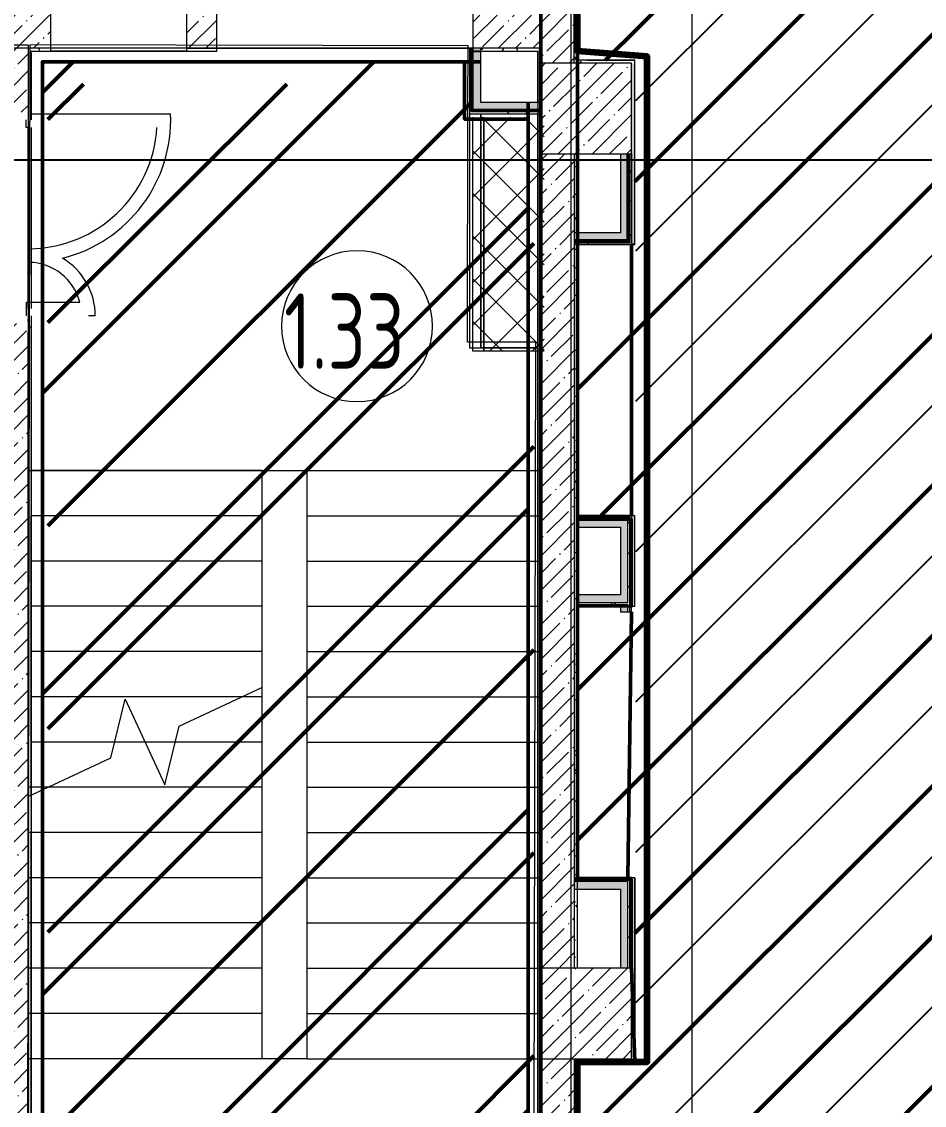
# Model space of a CAD drawing. Header units: millimetres. Extents: x -213547 to 415037, y -3642 to 106956.
# Drawn here: x 38782 to 44764, y 16255 to 23440 of the extents above; entities that cross this region are included whole.
import ezdxf

# ---------------------------------------------------------------- set-up
doc = ezdxf.new("R2010")
doc.units = ezdxf.units.MM
for name, color, linetype, lineweight in [('10)FK4', 3, 'Continuous', 50), ('1005 Краска CF15.1', 3, 'Continuous', 50), ('1014 Краска CF1.3', 64, 'Continuous', 158), ('2)CF1', 5, 'Continuous', 30), ('5.5) Перег WD5', 3, 'Continuous', 40), ('947 Штук ЛК CF15.1', 3, 'Continuous', 50), ('950 Штук CF1 CF13 CF1.3', 3, 'Continuous', 50), ('953 СКБ ЛК CF15.1', 3, 'Continuous', 50), ('A-AREA-BNDY', 7, 'Continuous', 5), ('A-AREA-IDEN', 7, 'Continuous', 9), ('A-FLOR', 7, 'Continuous', 9), ('A-WALL', 7, 'Continuous', 5), ('I-WALL', 7, 'Continuous', 5), ('S-COLS', 7, 'Continuous', 9), ('S-COLS-1', 7, 'Continuous', 5), ('S-STRS', 7, 'Continuous', 9), ('S-STRS-MBND', 7, 'Continuous', 9), ('Оси', 7, 'Continuous', 9)]:
    doc.layers.add(name, color=color, linetype=linetype, lineweight=lineweight)
doc.layers.add('3) CF3 монтаж', color=152, linetype='Continuous')
for name, color, linetype, lineweight, true_color in [('A-WALL-1', 9, 'Continuous', 5, 0x808080), ('A-WALL-4', 7, 'Continuous', 9, 0xff80c0), ('A-WALL-FNSH-1', 9, 'Continuous', 5, 0x808080)]:
    doc.layers.add(name, color=color, linetype=linetype, lineweight=lineweight, true_color=true_color)
doc.styles.add('ISOCPEUR_1', font='isocpeur.ttf', dxfattribs={"height": 350})
doc.styles.add('СПДС', font='ГОСТ тип А.ttf', dxfattribs={"width": 0.9})
doc.dimstyles.new('ISO-2_0_0_9К_Средний_округл2', dxfattribs={"dimscale": 304.8, "dimtxt": 199.196235, "dimasz": 0.492126, "dimexe": 0.393701, "dimexo": 0, "dimgap": 0, "dimtad": 1, "dimdec": 0, "dimrnd": 10, "dimzin": 0, "dimdsep": 46, "dimtxsty": 'ISOCPEUR_1', "dimblk1": 'OBLIQUE', "dimblk2": 'OBLIQUE', "dimsah": 1, "dimcen": 0.09, "dimdle": 0.393701, "dimazin": 0, "dimtfac": 1, "dimtdec": 4, "dimtix": 1, "dimtmove": 0, "dimatfit": 3, "dimfxl": 1, "dimtvp": 1, "dimtolj": 1, "dimtzin": 0, "dimarcsym": 2})
pattern_1 = [(45, (64.7, -136.06), (-114.04925, 114.04925), []), (45, (178.75, -136.06), (-114.04925, 114.04925), [201.612, -40.322, 6.706, -33.617])]
pattern_2 = [(0, (64.7, -136.06), (243.84, 60.96), [20.117, -162.763, 20.117, -162.763, -975.36]), (0, (64.7, -136.06), (243.84, 60.96), [-365.76, 20.117, -345.643, 20.117, -162.763, -426.72]), (0, (64.7, -136.06), (243.84, 60.96), [-914.4, 20.117, -101.803, 20.117, -284.683]), (120, (156.14, -105.58), (-174.71291, 180.691634), [20.117, -162.763, 20.117, -162.763, -975.36]), (120, (156.14, -105.58), (-174.71291, 180.691634), [-365.76, 20.117, -345.643, 20.117, -162.763, -426.72]), (120, (156.14, -105.58), (-174.71291, 180.691634), [-914.4, 20.117, -101.803, 20.117, -284.683]), (240, (186.62, 16.34), (-69.12709, -241.651634), [20.117, -162.763, 20.117, -162.763, -975.36]), (240, (186.62, 16.34), (-69.12709, -241.651634), [-365.76, 20.117, -345.643, 20.117, -162.763, -426.72]), (240, (186.62, 16.34), (-69.12709, -241.651634), [-914.4, 20.117, -101.803, 20.117, -284.683])]
pattern_3 = [(45, (64.7, -136.06), (-212.132, 212.132), []), (135, (64.7, -136.06), (-212.132, -212.132), [])]
pattern_4 = [(315, (52270, 42220), (141.42136, 141.42136), []), (45, (52270, 42220), (-141.42136, 141.42136), [])]
pattern_5 = [(45, (42224.7, 26743.94), (-498.404, 498.404), [])]

# ---------------------------------------------------------------- blocks, each defined once
blk = doc.blocks.new('BSC_Колонна _Прямоугольная - 600х600-V41-Объем проектирования 1 этажа')
at = {"layer": 'S-COLS-1'}
h = blk.add_hatch(dxfattribs=at)
h.set_pattern_fill('FP_67', color=256, style=0, pattern_type=2)
h.set_pattern_definition([(45, (-42460, -17000), (-114.04925, 114.04925), []), (45, (-42345.95, -17000), (-114.04925, 114.04925), [201.613, -40.323, 6.706, -33.617])])
h.paths.add_polyline_path([(300, -300), (300, 300), (-300, 300), (-300, -300), (-60, -300)])
for p, q in [((300, 300), (-300, 300)), ((-300, 300), (-300, -300)), ((300, -300), (300, 300)), ((-300, -300), (300, -300))]:
    blk.add_line(p, q, dxfattribs=at)
blk = doc.blocks.new('BSC_Колонна _Прямоугольная - 600х600-V42-Объем проектирования 1 этажа')
at = {"layer": 'S-COLS-1'}
h = blk.add_hatch(dxfattribs=at)
h.set_pattern_fill('FP_68', color=256, style=0, pattern_type=2)
h.set_pattern_definition([(45, (-42460, -23000), (-114.04925, 114.04925), []), (45, (-42345.95, -23000), (-114.04925, 114.04925), [201.613, -40.323, 6.706, -33.617])])
h.paths.add_polyline_path([(-300, -300), (300, -300), (300, 300), (-300, 300), (-300, -217.7)])
for p, q in [((300, 300), (-300, 300)), ((-300, 300), (-300, -300)), ((300, -300), (300, 300)), ((-300, -300), (300, -300))]:
    blk.add_line(p, q, dxfattribs=at)
blk = doc.blocks.new('Зашивка приборов отопления6 - Зашивка приборов отопления-33276534-Объем проектирования 1 этажа')
at = {"layer": 'A-WALL'}
for p, q in [((75235, 535), (73684.6, 535)), ((73684.6, 535), (73684.6, 460)), ((73684.6, 460), (73684.6, 80)), ((73684.6, 460), (75235, 460)), ((75235, 460), (73685, 460)), ((73685, 460), (73685, 80))]:
    blk.add_line(p, q, dxfattribs=at)
blk = doc.blocks.new('Марка_Помещения - Номер-25198446-Объем проектирования 1 этажа')
at = {"layer": 'A-AREA-IDEN'}
for start, end in [(360, 180), (180, 360)]:
    blk.add_arc((0, 0), 2.5, start, end, dxfattribs=at)
blk = doc.blocks.new('_Oblique')
at = {"color": 0, "linetype": 'ByBlock', "lineweight": -2}
blk.add_line((-0.5, -0.5), (0.5, 0.5), dxfattribs=at)
blk = doc.blocks.new('*D2021')
at = {"layer": '5.5) Перег WD5', "color": 0, "lineweight": -2, "transparency": 16777216}
for p, q in [((34274.7, 22501.5), (34274.7, 22643.4)), ((34604.7, 22501.5), (34604.7, 22643.4)), ((34154.7, 22523.4), (34604.7, 22523.4)), ((34604.7, 22523.4), (87153.3, 22523.4))]:
    blk.add_line(p, q, dxfattribs=at)
at = {"layer": 'Defpoints', "color": 0, "transparency": 16777216}
for p in [(34274.7, 22501.5), (34604.7, 22523.4), (34604.7, 22501.5)]:
    blk.add_point(p, dxfattribs=at)
at = {"layer": '5.5) Перег WD5', "color": 0, "lineweight": -2, "transparency": 16777216, "xscale": 304.8, "yscale": 304.8, "zscale": 304.8, "rotation": 180}
blk.add_blockref('_Oblique', (34274.7, 22523.4), dxfattribs=at)
at = {"layer": '5.5) Перег WD5', "color": 0, "lineweight": -2, "transparency": 16777216, "xscale": 304.8, "yscale": 304.8, "zscale": 304.8}
blk.add_blockref('_Oblique', (34604.7, 22523.4), dxfattribs=at)
at = {"layer": '5.5) Перег WD5', "color": 0, "lineweight": 25, "transparency": 16777216, "insert": (86593.3, 22990.1), "char_height": 350, "width": 455.087, "attachment_point": 1, "line_spacing_factor": 1.149209, "style": 'ISOCPEUR_1'}
blk.add_mtext('\\A1;330', dxfattribs=at)
blk = doc.blocks.new('Зашивка приборов отопления6 - Зашивка приборов отопления-33276534-План монтажа стен и перегородок 1 этажа  в осях 12-23')
at = {"layer": 'A-WALL-4'}
h = blk.add_hatch(dxfattribs=at)
h.set_pattern_fill('FP_84', color=256, style=0, pattern_type=2)
h.set_pattern_definition(pattern_4)
h.paths.add_polyline_path([(73684.6, 535), (73684.6, 460), (75235, 460), (75235, 535), (73926.5, 535)])
h = blk.add_hatch(dxfattribs=at)
h.set_pattern_fill('FP_84', color=256, style=0, pattern_type=2)
h.set_pattern_definition(pattern_4)
h.paths.add_polyline_path([(73685, 460), (73685, 60), (75235, 60), (75235, 460), (73926.5, 460)])
for p, q in [((75235, 535), (73684.6, 535)), ((73684.6, 535), (73684.6, 460)), ((73684.6, 460), (73684.6, 60)), ((73684.6, 460), (75235, 460)), ((75235, 460), (73685, 460)), ((73685, 460), (73685, 60))]:
    blk.add_line(p, q, dxfattribs=at)

msp = doc.modelspace()

# ---------------------------------------------------------------- hatches: boundary and pattern name
at = {"layer": '10)FK4'}
h = msp.add_hatch(dxfattribs=at)
h.set_pattern_fill('ANSI31', color=1, scale=444)
h.paths.add_polyline_path([(42139.4, 22794.4), (41717.8, 22794.4), (41717.8, 23173.9), (38919.6, 23173.9), (38919.6, 15131.6), (42139.4, 15131.6)])
at = {"layer": '1005 Краска CF15.1'}
h = msp.add_hatch(dxfattribs=at)
h.set_pattern_fill('ANSI31', color=256, scale=300)
h.paths.add_polyline_path([(42175.7, 22647.3), (41754.2, 22647.3), (41754.2, 23026.8), (38955.9, 23026.8), (38955.9, 14984.5), (42175.7, 14984.5)])
at = {"layer": '2)CF1'}
h = msp.add_hatch(dxfattribs=at)
h.set_pattern_fill('ANSI31', color=256, scale=222)
h.set_pattern_definition(pattern_5)
h.paths.add_polyline_path([(54824.7, 12184.4), (54834.7, 11783.9), (56620, 11784.9), (56620, 15695.7), (57414.7, 15695.7), (57386.7, 18691.9), (57966.7, 18821.5), (57966.7, 20355.9), (51436.7, 20355.9), (51436.7, 26313.9), (50903.7, 26313.9), (50903.7, 26722.9), (48844.7, 26743.9), (48845.7, 26343.4), (47749.7, 26343.4), (47724.7, 26363.9), (47703.7, 26742.9), (42845.7, 26742.9), (42845.7, 26363.9), (42465.7, 26343.9), (42465.7, 26063.9), (42224.7, 26038.9), (42224.7, 24363.9), (42444.7, 24363.9), (42527.9, 23183.9), (42845.7, 23184.9), (42845.7, 21962.9), (42465.7, 21962.9), (42465.7, 20164.9), (42824.7, 20164.9), (42845.7, 19563.9), (42465.7, 19562.9), (42465.7, 17764.9), (42845.7, 17764.9), (42845.7, 16542.9), (42465.7, 16542.9), (42465.7, 14971.9), (45995.7, 14966.4), (46024.7, 11803.9), (48203.7, 11773.9), (48203.7, 11784.9), (48845.7, 11784.9), (48895.7, 11803.9), (51723.7, 11803.9), (51723.7, 11774.4), (52422.4, 11795.4), (52378.6, 11763.9), (54214.7, 11783.9), (54214.7, 12225.4), (54832.7, 12225.4)])
edge = h.paths.add_edge_path(flags=16)
edge.add_arc((48509.6, 16886.5), 491.7, 0, 360)
edge = h.paths.add_edge_path(flags=16)
edge.add_arc((54504.8, 16876.5), 491.7, 0, 360)
edge = h.paths.add_edge_path(flags=16)
edge.add_arc((48534.1, 22870.2), 491.7, 0, 360)
h.paths.add_polyline_path([(45995.7, 13523.9), (56612, 13523.9), (56612, 11784.9), (45995.7, 11784.9)], flags=17)
at = {"layer": '3) CF3 монтаж'}
h = msp.add_hatch(dxfattribs=at)
h.set_pattern_fill('ANSI31', color=256, scale=222)
h.paths.add_polyline_path([(45500.9, 10997.9), (45500.9, 13517.9), (46002.9, 13517.9), (46002.9, 11796.9), (48210.9, 11796.9), (48210.9, 12177.9), (48852.9, 12177.9), (48852.9, 11796.9), (51780.9, 11796.9), (51780.9, 12177.9), (56619.1, 12177.9), (56619.1, 15688.7), (57393.9, 15688.7), (57393.9, 18684.9), (57980.9, 18684.9), (57980.9, 20355.9), (51850.9, 20355.2), (51715.7, 20318.8), (51715.6, 20355.9), (51450.9, 20355.9), (51450.9, 20619.7), (51414.5, 20619.7), (51450.9, 20754.9), (51450.9, 26334.9), (50910.9, 26334.9), (50910.9, 26715.9), (48852.9, 26715.9), (48852.9, 26335.9), (47710.9, 26335.9), (47710.9, 26735.9), (42852.9, 26735.9), (42852.9, 26335.9), (42472.9, 26335.9), (42472.9, 23177.9), (42852.9, 23177.9), (42852.9, 16535.9), (42472.9, 16535.9), (42472.9, 14960.4), (46002.9, 14960.4), (46002.9, 14579.5), (45500.9, 14579.5), (45500.9, 14838.4), (42852.9, 14838.4), (42852.9, 10997.9), (44140.1, 10997.9)])
h.paths.add_polyline_path([(48496.8, 16423.3), (48416.5, 16437.3), (48351.5, 16459.2), (48279.8, 16498.7), (48223.3, 16543), (48173.6, 16596.8), (48132.8, 16658.6), (48101.9, 16728.8), (48083.6, 16798.9), (48076.9, 16873.7), (48151.9, 16874.2), (48159.9, 16801.3), (48177, 16741), (48206.9, 16679.9), (48249.8, 16622.8), (48296.8, 16578.4), (48353.8, 16541.2), (48416.5, 16514.9), (48482.9, 16500.1), (48550.9, 16497.4), (48618.3, 16506.9), (48682.9, 16528.2), (48742.7, 16560.8), (48795.7, 16603.4), (48840.3, 16654.9), (48874.9, 16713.4), (48898.6, 16777.2), (48910.5, 16844.2), (48909.8, 16914.9), (48897.9, 16979.2), (48873.7, 17042.8), (48838.7, 17101.1), (48793.8, 17152.3), (48740.4, 17194.6), (48680.5, 17226.7), (48615.7, 17247.6), (48548.2, 17256.6), (48480.3, 17253.4), (48413.9, 17238.2), (48347.6, 17208.8), (48294.7, 17173.8), (48245.5, 17126.7), (48205.6, 17071.6), (48176.1, 17010.3), (48158, 16944.7), (48151.6, 16876.9), (48076.9, 16877.1), (48083.1, 16951.7), (48101.9, 17025.4), (48131.6, 17093.3), (48172.6, 17156.1), (48223.4, 17211.4), (48282.6, 17257.6), (48351.4, 17294.3), (48426.4, 17319), (48496, 17330.3), (48568.6, 17330.4), (48649.4, 17315.9), (48713.7, 17294), (48783.5, 17255.6), (48842.8, 17208.6), (48890.2, 17157.4), (48931.4, 17094.7), (48961.8, 17026), (48980.4, 16953.3), (48986.9, 16878.5), (48981, 16803.7), (48960.5, 16725.5), (48932.9, 16662), (48889.2, 16595.7), (48840.3, 16542.5), (48776.5, 16493.9), (48716.7, 16461.1), (48645.8, 16436.4), (48571.8, 16423.7), (48499.3, 16423.3)], flags=16)
h.paths.add_polyline_path([(54809.9, 16598.9), (54253.9, 16598.9), (54253.9, 17154.9), (54809.9, 17154.9)], flags=16)
h.paths.add_polyline_path([(48727.3, 16626.9), (48281.9, 16626.9), (48281.9, 17126.9), (48781.9, 17126.9), (48781.9, 16626.9), (48742.7, 16626.9)], flags=16)
h.paths.add_polyline_path([(51451.1, 19954.9), (51414.8, 20090.1), (51487.3, 20090.2)], flags=16)
h.paths.add_polyline_path([(51186.1, 20318.5), (51050.9, 20354.7), (51186.1, 20391)], flags=16)
h.paths.add_polyline_path([(48500.9, 22403), (48426.8, 22414.2), (48355.6, 22437.4), (48289.2, 22472.1), (48226.6, 22520), (48176.5, 22573.1), (48135.1, 22634.4), (48104.1, 22702), (48084.5, 22774.1), (48077, 22848.2), (48118, 22849.7), (48117.3, 22856.9), (48076.9, 22856.9), (48083, 22931.6), (48101.4, 23004.2), (48131.4, 23072.9), (48176, 23139.7), (48222.9, 23190.9), (48281.9, 23237.1), (48350.7, 23274), (48420.5, 23297.9), (48492.3, 23310.2), (48567.2, 23310.5), (48641.1, 23298.6), (48712.1, 23274.7), (48781.9, 23236.6), (48841.3, 23189.9), (48888.8, 23139.1), (48930.3, 23076.7), (48961, 23008.3), (48980, 22935.9), (48986.9, 22861.3), (48981.4, 22786.5), (48961.2, 22707.8), (48934.4, 22644.8), (48890.8, 22577.9), (48841.8, 22524.1), (48781.9, 22477.1), (48720.1, 22442.7), (48647, 22416.9), (48575.8, 22404), (48503.4, 22403)], flags=16)
h.paths.add_polyline_path([(42852.7, 14838.4), (45486.7, 14838.4), (45486.7, 11011.9), (42852.7, 11011.9)], flags=17)
h.paths.add_polyline_path([(45995.7, 13523.9), (56612, 13523.9), (56612, 12163.9), (51774.7, 12163.9), (51773.7, 11784.9), (45994.7, 11784.9)], flags=16)
at = {"layer": '947 Штук ЛК CF15.1'}
h = msp.add_hatch(dxfattribs=at)
h.set_pattern_fill('ANSI31', color=256, scale=300)
h.paths.add_polyline_path([(42175.7, 22647.3), (41754.2, 22647.3), (41754.2, 23026.8), (38955.9, 23026.8), (38955.9, 14984.5), (42175.7, 14984.5)])
at = {"layer": '950 Штук CF1 CF13 CF1.3'}
h = msp.add_hatch(dxfattribs=at)
h.set_pattern_fill('ANSI31', color=256, scale=222)
h.set_pattern_definition(pattern_5)
h.paths.add_polyline_path([(54824.7, 12184.4), (54834.7, 11783.9), (56620, 11784.9), (56620, 15695.7), (57414.7, 15695.7), (57386.7, 18691.9), (57966.7, 18821.5), (57966.7, 20355.9), (51436.7, 20355.9), (51436.7, 26313.9), (50903.7, 26313.9), (50903.7, 26722.9), (48844.7, 26743.9), (48845.7, 26343.4), (47749.7, 26343.4), (47724.7, 26363.9), (47703.7, 26742.9), (42845.7, 26742.9), (42845.7, 26363.9), (42465.7, 26343.9), (42465.7, 26063.9), (42224.7, 26038.9), (42224.7, 24363.9), (42444.7, 24363.9), (42527.9, 23183.9), (42845.7, 23184.9), (42845.7, 21962.9), (42465.7, 21962.9), (42465.7, 20164.9), (42824.7, 20164.9), (42845.7, 19563.9), (42465.7, 19562.9), (42465.7, 17764.9), (42845.7, 17764.9), (42845.7, 16542.9), (42465.7, 16542.9), (42465.7, 14971.9), (45995.7, 14966.4), (46024.7, 11803.9), (48203.7, 11773.9), (48203.7, 11784.9), (48845.7, 11784.9), (48895.7, 11803.9), (51723.7, 11803.9), (51723.7, 11774.4), (52422.4, 11795.4), (52378.6, 11763.9), (54214.7, 11783.9), (54214.7, 12225.4), (54832.7, 12225.4)])
edge = h.paths.add_edge_path(flags=16)
edge.add_arc((48509.6, 16886.5), 491.7, 0, 360)
edge = h.paths.add_edge_path(flags=16)
edge.add_arc((54504.8, 16876.5), 491.7, 0, 360)
edge = h.paths.add_edge_path(flags=16)
edge.add_arc((48534.1, 22870.2), 491.7, 0, 360)
h.paths.add_polyline_path([(45995.7, 13523.9), (56612, 13523.9), (56612, 11784.9), (45995.7, 11784.9)], flags=17)
at = {"layer": '953 СКБ ЛК CF15.1'}
h = msp.add_hatch(dxfattribs=at)
h.set_pattern_fill('ANSI31', color=256, scale=300)
h.paths.add_polyline_path([(42175.7, 22647.3), (41754.2, 22647.3), (41754.2, 23026.8), (38955.9, 23026.8), (38955.9, 14984.5), (42175.7, 14984.5)])
at = {"layer": 'I-WALL'}
h = msp.add_hatch(dxfattribs=at)
h.set_pattern_fill('FP_1', color=256, style=0, pattern_type=2)
h.set_pattern_definition(pattern_1)
h.paths.add_polyline_path([(42354.1, 23163.9), (42444.7, 23163.9), (42444.7, 24363.9), (42224.7, 24363.9), (42224.7, 23163.9)])
h.paths.add_polyline_path([(42224.7, 26063.9), (42444.7, 26063.9), (42444.7, 26363.9), (42224.7, 26363.9), (42224.7, 26356.2)])
h = msp.add_hatch(dxfattribs=at)
h.set_pattern_fill('FP_191', color=256, style=0, pattern_type=2)
h.set_pattern_definition(pattern_2)
h.paths.add_polyline_path([(42444.7, 23163.9), (42464.7, 23163.9), (42464.7, 23183.9), (42457, 23176.3)])
h.paths.add_polyline_path([(42444.7, 23163.9), (42464.7, 23184.9), (42464.7, 24363.9), (42444.7, 24363.9), (42444.7, 23176.3)])
h.paths.add_polyline_path([(42444.7, 26063.9), (42464.7, 26063.9), (42464.7, 26343.9), (42444.7, 26342.8)])
h = msp.add_hatch(dxfattribs=at)
h.set_pattern_fill('FP_1', color=256, style=0, pattern_type=2)
h.set_pattern_definition(pattern_1)
h.paths.add_polyline_path([(42204.7, 23263.9), (42224.7, 23263.9), (42224.5, 23483.9), (41774.7, 23483.9), (41774.7, 23263.9), (42163.4, 23263.9)])
h.paths.add_polyline_path([(40074.7, 23263.9), (40074.7, 23483.9), (39874.7, 23483.7), (39874.7, 23263.9)])
h.paths.add_polyline_path([(38824.7, 23263.9), (38974.7, 23263.9), (38974.7, 23483.9), (38604.7, 23483.7), (38604.7, 23284.2), (38824.7, 23284.2)])
h = msp.add_hatch(dxfattribs=at)
h.set_pattern_fill('FP_1', color=256, style=0, pattern_type=2)
h.set_pattern_definition(pattern_1)
h.paths.add_polyline_path([(38824.7, 10313.9), (38822.6, 11988.9), (38604.7, 11988.9), (38604.7, 10313.9)])
h.paths.add_polyline_path([(38604.7, 13388.9), (38824.7, 13388.9), (38824.7, 21439.2), (38604.7, 21439.2), (38604.7, 14696.4)])
h.paths.add_polyline_path([(38744.7, 22839.2), (38824.7, 22839.2), (38824.7, 23284.2), (38604.7, 23284.2), (38604.7, 22839.2)])
h = msp.add_hatch(dxfattribs=at)
h.set_pattern_fill('FP_191', color=256, style=0, pattern_type=2)
h.set_pattern_definition(pattern_2)
h.paths.add_polyline_path([(41824.7, 23243.9), (42204.7, 23243.9), (42204.7, 23263.9), (41824.7, 23263.9)])
h.paths.add_polyline_path([(38824.7, 23243.9), (38974.7, 23243.9), (38974.7, 23263.9), (38824.7, 23263.9)])
h.paths.add_polyline_path([(39874.7, 23243.9), (40074.7, 23243.9), (40074.7, 23263.9), (39874.7, 23263.9)])
h = msp.add_hatch(dxfattribs=at)
h.set_pattern_fill('FP_191', color=256, style=0, pattern_type=2)
h.set_pattern_definition(pattern_2)
h.paths.add_polyline_path([(38844.7, 15063.9), (38844.7, 21414.2), (38832.7, 21414.2), (38832.7, 21384.2), (38824.7, 21384.2), (38824.7, 15063.9)])
h.paths.add_polyline_path([(38844.7, 22864.2), (38844.7, 23242.9), (38824.7, 23243.9), (38826.3, 22894.2), (38832.7, 22894.2), (38832.7, 22864.2)])
h = msp.add_hatch(dxfattribs=at)
h.set_pattern_fill('FP_192', color=256, style=0, pattern_type=2)
h.set_pattern_definition(pattern_3)
h.paths.add_polyline_path([(41762.2, 22828.9), (41762.2, 23263.9), (41749.7, 23263.9), (41749.7, 22828.9)])
h = msp.add_hatch(dxfattribs=at)
h.set_pattern_fill('FP_192', color=256, style=0, pattern_type=2)
h.set_pattern_definition(pattern_3)
h.paths.add_polyline_path([(41762.2, 22841.4), (41774.7, 22841.4), (41774.7, 23263.9), (41762.2, 23263.9), (41762.2, 22903.9)])
for points in [[(41774.7, 22853.9), (41824.7, 22853.9), (41824.7, 23263.9), (41774.7, 23263.9), (41774.7, 23084.2)], [(41824.7, 22853.9), (42204.7, 22853.9), (42204.7, 22903.9), (41824.7, 22903.9)], [(42799.7, 21988.9), (42799.7, 22563.9), (42749.7, 22563.9), (42749.7, 21988.9)], [(42678.5, 20088.9), (42749.7, 20090.7), (42749.7, 20138.9), (42465.7, 20138.9), (42465.7, 20088.9)], [(42471.1, 19588.9), (42749.7, 19588.9), (42749.7, 19638.9), (42465.7, 19638.9), (42465.7, 19588.9)], [(42464.7, 17688.9), (42749.7, 17688.9), (42749.7, 17738.9), (42444.7, 17738.9), (42444.7, 17688.9)], [(42799.7, 17163.9), (42799.7, 17738.9), (42749.7, 17738.9), (42749.7, 17163.9)]]:
    msp.add_hatch(color=256, dxfattribs=at).paths.add_polyline_path(points)
h = msp.add_hatch(dxfattribs=at)
h.set_pattern_fill('FP_191', color=256, style=0, pattern_type=2)
h.set_pattern_definition(pattern_2)
h.paths.add_polyline_path([(42224.7, 15083.9), (42224.7, 23263.9), (42204.7, 23242.9), (42204.7, 15083.9)])
h.paths.add_polyline_path([(42204.7, 23243.9), (42224.7, 23263.9), (42204.7, 23263.9)])
h = msp.add_hatch(dxfattribs=at)
h.set_pattern_fill('FP_191', color=256, style=0, pattern_type=2)
h.set_pattern_definition(pattern_2)
h.paths.add_polyline_path([(42550.4, 23163.9), (42844.7, 23163.9), (42844.7, 23183.9), (42464.7, 23183.9), (42464.7, 23163.9), (42548.7, 23163.9)])
h = msp.add_hatch(dxfattribs=at)
h.set_pattern_fill('FP_191', color=256, style=0, pattern_type=2)
h.set_pattern_definition(pattern_2)
h.paths.add_polyline_path([(42844.7, 16543.9), (42844.7, 17763.9), (42824.7, 17763.9), (42824.7, 16543.9)])
h.paths.add_polyline_path([(42824.7, 19563.9), (42844.7, 19564.4), (42843.6, 20163.9), (42824.7, 20163.9), (42824.7, 19564.4)])
h.paths.add_polyline_path([(42844.7, 21963.9), (42844.7, 23163.9), (42824.7, 23163.9), (42824.7, 21963.9)])
h = msp.add_hatch(dxfattribs=at)
h.set_pattern_fill('FP_192', color=256, style=0, pattern_type=2)
h.set_pattern_definition(pattern_3)
h.paths.add_polyline_path([(42034.7, 22841.4), (42204.7, 22841.4), (42204.7, 22853.9), (41774.7, 22853.9), (41774.7, 22841.4), (41824.7, 22841.4)])
h = msp.add_hatch(dxfattribs=at)
h.set_pattern_fill('FP_192', color=256, style=0, pattern_type=2)
h.set_pattern_definition(pattern_3)
h.paths.add_polyline_path([(42050.7, 22828.9), (42204.7, 22828.9), (42204.7, 22841.4), (41762.2, 22841.4), (41762.2, 22828.9), (42034.7, 22828.9)])
h = msp.add_hatch(dxfattribs=at)
h.set_pattern_fill('FP_1', color=256, style=0, pattern_type=2)
h.set_pattern_definition(pattern_1)
h.paths.add_polyline_path([(42224.7, 17163.9), (42444.7, 17163.9), (42444.7, 22563.9), (42224.7, 22563.9), (42224.7, 17346.4)])
h = msp.add_hatch(dxfattribs=at)
h.set_pattern_fill('FP_191', color=256, style=0, pattern_type=2)
h.set_pattern_definition(pattern_2)
h.paths.add_polyline_path([(42464.7, 17163.9), (42464.7, 17688.9), (42444.7, 17688.9), (42444.7, 17163.9)])
h.paths.add_polyline_path([(42458, 17738.9), (42464.7, 17738.9), (42464.7, 17763.9)])
h.paths.add_polyline_path([(42444.7, 17763.9), (42464.7, 17764.9), (42463.3, 20294.3), (42464.7, 20293.3), (42464.7, 22563.9), (42444.7, 22563.9), (42446.8, 22038.9), (42447.2, 22038.9), (42444.7, 21963.9), (42444.7, 17876.3)])
h = msp.add_hatch(dxfattribs=at)
h.set_pattern_fill('FP_192', color=256, style=0, pattern_type=2)
h.set_pattern_definition(pattern_3)
h.paths.add_polyline_path([(42812.2, 21976.4), (42812.2, 22563.9), (42799.7, 22563.9), (42799.7, 21976.4)])
h = msp.add_hatch(dxfattribs=at)
h.set_pattern_fill('FP_192', color=256, style=0, pattern_type=2)
h.set_pattern_definition(pattern_3)
h.paths.add_polyline_path([(42824.7, 21963.9), (42824.7, 22563.9), (42812.2, 22563.9), (42812.2, 21963.9)])
h = msp.add_hatch(color=256, dxfattribs=at)
h.paths.add_polyline_path([(42550.5, 21988.9), (42749.7, 21988.9), (42749.7, 22038.9), (42464.7, 22038.9), (42464.7, 21988.9)])
h.paths.add_polyline_path([(42445.5, 21988.9), (42447.2, 22038.9), (42444.7, 22038.9), (42444.7, 21988.9)])
h = msp.add_hatch(dxfattribs=at)
h.set_pattern_fill('FP_192', color=256, style=0, pattern_type=2)
h.set_pattern_definition(pattern_3)
h.paths.add_polyline_path([(42749.7, 21976.4), (42799.7, 21976.4), (42799.7, 21988.9), (42464.7, 21988.1), (42464.7, 21976.4), (42550.5, 21976.4)])
h = msp.add_hatch(dxfattribs=at)
h.set_pattern_fill('FP_192', color=256, style=0, pattern_type=2)
h.set_pattern_definition(pattern_3)
h.paths.add_polyline_path([(42812.2, 21963.9), (42812.2, 21976.4), (42464.7, 21975.6), (42464.7, 21963.9), (42799.7, 21963.9)])
h = msp.add_hatch(dxfattribs=at)
h.set_pattern_fill('FP_192', color=256, style=0, pattern_type=2)
h.set_pattern_definition(pattern_3)
h.paths.add_polyline_path([(42465.7, 20151.4), (42812.2, 20151.4), (42812.2, 20163.9), (42465.7, 20163.9)])
h = msp.add_hatch(dxfattribs=at)
h.set_pattern_fill('FP_192', color=256, style=0, pattern_type=2)
h.set_pattern_definition(pattern_3)
h.paths.add_polyline_path([(42788.6, 20138.9), (42799.7, 20138.9), (42799.7, 20151.4), (42465.7, 20151.4), (42465.7, 20138.9), (42749.7, 20138.9)])
h = msp.add_hatch(color=256, dxfattribs=at)
h.paths.add_polyline_path([(42749.7, 19526.4), (42799.7, 19526.4), (42799.7, 19563.9), (42749.7, 19562.9)])
h.paths.add_polyline_path([(42799.7, 19588.9), (42799.7, 20138.9), (42749.7, 20138.9), (42749.7, 19588.9), (42790.4, 19588.9)])
h = msp.add_hatch(dxfattribs=at)
h.set_pattern_fill('FP_192', color=256, style=0, pattern_type=2)
h.set_pattern_definition(pattern_3)
h.paths.add_polyline_path([(42812.2, 19526.4), (42812.2, 20151.4), (42799.7, 20151.4), (42799.7, 19526.4)])
h = msp.add_hatch(dxfattribs=at)
h.set_pattern_fill('FP_192', color=256, style=0, pattern_type=2)
h.set_pattern_definition(pattern_3)
h.paths.add_polyline_path([(42824.7, 19526.4), (42824.7, 20163.9), (42812.2, 20163.9), (42812.2, 19526.4)])
h = msp.add_hatch(dxfattribs=at)
h.set_pattern_fill('FP_192', color=256, style=0, pattern_type=2)
h.set_pattern_definition(pattern_3)
h.paths.add_polyline_path([(42749.7, 19576.4), (42799.7, 19576.4), (42799.7, 19588.9), (42465.7, 19588.9), (42465.7, 19576.4), (42471.2, 19576.4)])
h = msp.add_hatch(dxfattribs=at)
h.set_pattern_fill('FP_192', color=256, style=0, pattern_type=2)
h.set_pattern_definition(pattern_3)
h.paths.add_polyline_path([(42799.7, 19563.9), (42799.4, 19576.4), (42465.7, 19576.4), (42465.7, 19563.9), (42787.2, 19563.9)])
h = msp.add_hatch(dxfattribs=at)
h.set_pattern_fill('FP_192', color=256, style=0, pattern_type=2)
h.set_pattern_definition(pattern_3)
h.paths.add_polyline_path([(42550.5, 17751.4), (42812.2, 17751.4), (42812.2, 17763.9), (42464.7, 17763.1), (42464.7, 17751.4), (42491.5, 17751.4)])
h.paths.add_polyline_path([(42444.7, 17751.4), (42461.4, 17751.4), (42464.7, 17763.9), (42444.7, 17763.9)])
h = msp.add_hatch(dxfattribs=at)
h.set_pattern_fill('FP_192', color=256, style=0, pattern_type=2)
h.set_pattern_definition(pattern_3)
h.paths.add_polyline_path([(42491.6, 17738.9), (42799.7, 17738.9), (42799.4, 17751.4), (42464.7, 17750.6), (42464.7, 17738.9)])
h.paths.add_polyline_path([(42444.7, 17738.9), (42458, 17738.9), (42461.4, 17751.4), (42444.7, 17751.4)])
h = msp.add_hatch(dxfattribs=at)
h.set_pattern_fill('FP_192', color=256, style=0, pattern_type=2)
h.set_pattern_definition(pattern_3)
h.paths.add_polyline_path([(42812.2, 17163.9), (42812.2, 17751.4), (42799.7, 17751.4), (42799.7, 17163.9)])
h = msp.add_hatch(dxfattribs=at)
h.set_pattern_fill('FP_192', color=256, style=0, pattern_type=2)
h.set_pattern_definition(pattern_3)
h.paths.add_polyline_path([(42824.7, 17163.9), (42824.7, 17763.9), (42812.2, 17763.9), (42812.2, 17163.9)])
h = msp.add_hatch(dxfattribs=at)
h.set_pattern_fill('FP_1', color=256, style=0, pattern_type=2)
h.set_pattern_definition(pattern_1)
h.paths.add_polyline_path([(42224.7, 15063.9), (42444.7, 15063.9), (42444.7, 16563.9), (42224.7, 16563.9), (42224.7, 15226.4)])
h = msp.add_hatch(dxfattribs=at)
h.set_pattern_fill('FP_191', color=256, style=0, pattern_type=2)
h.set_pattern_definition(pattern_2)
h.paths.add_polyline_path([(42824.7, 16543.9), (42824.7, 16563.9), (42444.7, 16563.9), (42465.7, 16543.9), (42824.4, 16543.9)])
h.paths.add_polyline_path([(42464.7, 16543.9), (42444.7, 16563.9), (42444.7, 16543.9)])
h = msp.add_hatch(dxfattribs=at)
h.set_pattern_fill('FP_191', color=256, style=0, pattern_type=2)
h.set_pattern_definition(pattern_2)
h.paths.add_polyline_path([(42444.7, 14946.4), (42464.7, 14967.4), (42464.7, 16543.9), (42444.7, 16543.9), (42444.7, 14966.4)])
h.paths.add_polyline_path([(42464.7, 14946.4), (42464.7, 14966.4), (42444.7, 14946.4)])

# ---------------------------------------------------------------- linework, layer by layer
at = {"layer": '10)FK4'}
msp.add_lwpolyline([(42223.7, 27213.9), (58233.7, 27213.9), (58233.7, 10843.9), (42223.7, 10843.9)], close=True, dxfattribs=at)
for points in [[(42464.7, 17738.9), (42464.7, 26363.9), (42845.7, 26363.9), (42845.7, 26742.9), (47724.7, 26742.9), (47724.7, 26343.4), (48845.7, 26343.4), (48845.7, 26722.9), (50903.7, 26722.9)], [(42139.4, 22903.9), (42139.4, 15131.6), (38919.6, 15131.6), (38919.6, 23173.9), (41824.7, 23173.9)], [(41824.7, 23173.9), (41717.8, 23173.9), (41717.8, 22794.4), (42139.4, 22794.4), (42139.4, 22903.9)], [(42824.7, 21963.9), (42824.7, 20164.9)], [(42824.7, 19526.4), (42799.7, 17763.9)], [(42444.7, 14946.4), (42465.7, 16542.9), (42845.7, 16542.9), (42824.7, 17163.9)]]:
    msp.add_lwpolyline(points, dxfattribs=at)
at = {"layer": '1014 Краска CF1.3'}
msp.add_lwpolyline([(45995.7, 14967.4), (42465.7, 14971.9), (42465.7, 16542.9), (42927.3, 16542.9), (42927.3, 23209.9), (42464.7, 23244.7), (42465.7, 26342.9), (51464.7, 26342.9), (51464.7, 20383.9), (57994.7, 20383.9), (57994.7, 18691.9), (57414.7, 18691.9), (57386.7, 15767.7), (56612, 15767.7), (56612, 13825.1)], dxfattribs=at)
at = {"layer": '5.5) Перег WD5'}
for points in [[(41762.2, 23263.9), (41762.2, 22853.9), (42224.7, 22853.9)], [(42799.7, 22563.9), (42799.7, 21988.9), (42444.7, 21988.9)], [(42465.7, 20138.9), (42812.2, 20138.9), (42824.7, 20138.9), (42824.7, 19563.9), (42465.7, 19563.9)], [(42444.7, 17751.4), (42824.7, 17751.4), (42824.7, 17163.9)]]:
    msp.add_lwpolyline(points, dxfattribs=at)
at = {"layer": 'A-AREA-BNDY', "flags": 128}
msp.add_lwpolyline([(41740.7, 23280.6), (38836.7, 23287.4), (38817.6, 15139.4), (42175.6, 15131.5), (42190.1, 21315.1), (41811.1, 21315.9), (41736.1, 21316.1), (41739.8, 22876.6)], close=True, dxfattribs=at)
at = {"layer": 'A-FLOR'}
for p, q in [((42464.7, 23276), (42464.7, 23438.9)), ((40074.7, 23263.9), (41749.7, 23263.9)), ((42464.7, 23245), (42464.7, 23274.9)), ((42464.7, 23184.9), (42464.7, 23244.7)), ((42527.9, 23183.9), (42464.7, 23183.9)), ((42844.7, 23183.9), (42529.3, 23183.9)), ((42844.7, 21963.9), (42844.7, 23183.9)), ((38844.7, 22864.2), (38844.7, 22789.2)), ((38810.6, 22739.2), (38810.6, 22789.2)), ((38832.7, 22829.2), (39768.9, 22829.2)), ((38824.7, 22739.2), (38810.6, 22739.2)), ((38824.7, 21539.2), (38824.7, 22739.2)), ((38844.7, 22739.2), (38844.7, 21539.2)), ((38830.6, 21844.2), (38830.6, 21934.2)), ((42464.7, 20164.9), (42464.7, 21963.9)), ((42464.7, 21963.9), (42824.7, 21963.9)), ((42824.7, 21963.9), (42844.7, 21963.9)), ((38813.6, 21489.2), (38813.6, 21579.2)), ((38813.6, 21579.2), (39168.1, 21579.2)), ((38844.7, 21489.2), (38844.7, 21414.2)), ((39269.7, 21489.2), (39224.7, 21489.2)), ((38824.7, 21454.2), (38824.7, 21469.1)), ((38844.7, 21414.2), (38832.7, 21414.2)), ((38844.7, 20463.9), (42204.7, 20463.9)), ((42844.7, 20164.4), (42464.7, 20164.4)), ((42844.7, 19564.4), (42844.7, 20163.9)), ((42464.7, 17764.9), (42464.7, 19564.4)), ((42824.7, 17763.9), (42464.7, 17763.9)), ((42844.7, 17763.9), (42824.7, 17763.9)), ((42844.7, 16543.9), (42844.7, 17763.9)), ((42464.7, 15226.4), (42464.7, 16543.9)), ((42465.7, 16543.9), (42844.7, 16543.9))]:
    msp.add_line(p, q, dxfattribs=at)
for centre, radius, start, end in [((38824.7, 22789.2), 945, 283.90489, 2.42594), ((38824.7, 22789.2), 945, 283.90489, 2.42594), ((38824.7, 22789.2), 855, 270.39464, 356.64746), ((38824.7, 22789.2), 855, 270.39464, 356.64746), ((38824.7, 21489.2), 355, 14.68597, 89.0495), ((38824.7, 21489.2), 355, 14.68597, 89.0495), ((38824.7, 21489.2), 445, 0, 59.31464), ((38824.7, 21489.2), 445, 0, 59.31464)]:
    msp.add_arc(centre, radius, start, end, dxfattribs=at)
at = {"layer": 'A-WALL'}
for p, q in [((41774.7, 22853.9), (41774.7, 23633.7)), ((42464.7, 23441.2), (42464.7, 23244.7)), ((38844.7, 23243.9), (38974.7, 23243.9)), ((42224.7, 23263.9), (41749.7, 23263.9)), ((41762.2, 22841.4), (41762.2, 23263.9)), ((41824.7, 23243.9), (42204.7, 23243.9)), ((42204.7, 15083.9), (42204.7, 23242.9)), ((42464.7, 23183.9), (42464.7, 23184.9)), ((42527.9, 23183.9), (42844.7, 23183.9)), ((42224.7, 22853.9), (41774.7, 22853.9)), ((42224.7, 22841.4), (41762.2, 22841.4)), ((42799.7, 21988.9), (42799.7, 22563.9)), ((42812.2, 21976.4), (42812.2, 22563.9)), ((42444.7, 21988.9), (42799.7, 21988.9)), ((42444.7, 21976.4), (42812.2, 21976.4)), ((42465.7, 21963.9), (42465.7, 21962.9)), ((42812.2, 20151.4), (42465.7, 20151.4)), ((42799.7, 20138.9), (42465.7, 20138.9)), ((42799.7, 19588.9), (42799.7, 20138.9)), ((42812.2, 19526.4), (42812.2, 20151.4)), ((42465.7, 19588.9), (42799.7, 19588.9)), ((42465.7, 19576.4), (42799.7, 19576.4)), ((42799.7, 19526.4), (42799.7, 19563.9)), ((42812.2, 17751.4), (42444.7, 17751.4)), ((42812.2, 17163.9), (42812.2, 17751.4)), ((42799.7, 17738.9), (42444.7, 17738.9)), ((42799.7, 17163.9), (42799.7, 17738.9)), ((42465.7, 16543.9), (42464.7, 16543.9))]:
    msp.add_line(p, q, dxfattribs=at)
at = {"layer": 'A-WALL-1'}
for p, q in [((42444.7, 23163.9), (42444.7, 24363.9)), ((38974.7, 23243.9), (38974.7, 23633.7)), ((39874.7, 23633.7), (39874.7, 23243.9)), ((40074.7, 23243.9), (40074.7, 23633.7)), ((42224.7, 23163.9), (42224.7, 23483.9)), ((38824.7, 23284.2), (38604.7, 23284.2)), ((38824.7, 23284.2), (38824.7, 22894.2)), ((38974.7, 23263.9), (38604.7, 23263.9)), ((38844.7, 23230.9), (38844.7, 23242.9)), ((39874.7, 23263.9), (40074.7, 23263.9)), ((39874.7, 23243.9), (40074.7, 23243.9)), ((41749.7, 23263.9), (41749.7, 22828.9)), ((41824.7, 22903.9), (41824.7, 23263.9)), ((42844.7, 21963.9), (42844.7, 23183.9)), ((38832.7, 22864.2), (38844.7, 22864.2)), ((42224.7, 22903.9), (41824.7, 22903.9)), ((41749.7, 22828.9), (42224.7, 22828.9)), ((42224.7, 22563.9), (42224.7, 17163.9)), ((42444.7, 22563.9), (42444.7, 17163.9)), ((42464.7, 17163.9), (42464.7, 22563.9)), ((42749.7, 22563.9), (42749.7, 22038.9)), ((42824.7, 22563.9), (42824.7, 21963.9)), ((42824.7, 21963.9), (42824.7, 22563.9)), ((42749.7, 22038.9), (42444.7, 22038.9)), ((42444.7, 21963.9), (42824.7, 21963.9)), ((38824.7, 15063.9), (38824.7, 21384.2)), ((42465.7, 20163.9), (42465.7, 20088.9)), ((42824.7, 20163.9), (42824.7, 19563.9)), ((42824.7, 19526.4), (42824.7, 20163.9)), ((42844.7, 20163.9), (42824.7, 20163.9)), ((42844.7, 19563.9), (42844.7, 20163.9)), ((42465.7, 20088.9), (42749.7, 20088.9)), ((42749.7, 20088.9), (42749.7, 19638.9)), ((42749.7, 19638.9), (42465.7, 19638.9)), ((42465.7, 19638.9), (42465.7, 19562.9)), ((42749.7, 19563.9), (42749.7, 19526.4)), ((42749.7, 19563.9), (42799.7, 19563.9)), ((42824.7, 19563.9), (42844.7, 19563.9)), ((42749.7, 19526.4), (42824.7, 19526.4)), ((38844.7, 15083.9), (38844.7, 18062)), ((42824.7, 17763.9), (42444.7, 17763.9)), ((42824.7, 17763.9), (42824.7, 17163.9)), ((42824.7, 17763.9), (42824.7, 17763.9)), ((42824.7, 17163.9), (42824.7, 17763.9)), ((42444.7, 17688.9), (42749.7, 17688.9)), ((42749.7, 17688.9), (42749.7, 17163.9)), ((42224.7, 16563.9), (42224.7, 15063.9)), ((42444.7, 16563.9), (42444.7, 12163.9))]:
    msp.add_line(p, q, dxfattribs=at)
at = {"layer": 'A-WALL-FNSH-1'}
for p, q in [((42465.7, 23184.9), (42465.7, 24363.9)), ((38844.7, 23230.9), (38844.7, 22864.2)), ((38845.7, 22839.2), (38845.7, 23242.9)), ((38974.7, 23242.9), (38974.7, 23243.9)), ((39874.7, 23243.9), (39874.7, 23242.9)), ((40074.7, 23242.9), (40074.7, 23243.9)), ((41824.7, 23243.9), (41774.7, 23243.9)), ((41774.7, 23242.9), (41824.7, 23242.9)), ((42845.7, 23184.9), (42465.7, 23184.9)), ((42845.7, 21963.9), (42845.7, 23184.9)), ((42203.7, 22903.9), (42203.7, 22828.9)), ((38844.7, 22839.2), (38845.7, 22839.2)), ((42465.7, 20163.9), (42465.7, 21962.9)), ((42465.7, 21962.9), (42844.7, 21962.9)), ((42845.7, 21963.9), (42824.7, 21963.9)), ((42844.7, 21963.9), (42844.7, 21962.9)), ((38845.7, 21439.2), (38844.7, 21439.2)), ((38844.7, 21414.2), (38844.7, 18062)), ((38844.7, 20163.9), (38845.7, 20163.9)), ((38845.7, 18312.3), (38845.7, 20163.9)), ((42824.7, 20164.9), (42464.7, 20164.9)), ((42464.7, 20163.9), (42824.7, 20163.9)), ((42824.7, 20163.9), (42824.7, 20164.9)), ((42845.7, 20163.9), (42844.7, 20163.9)), ((42845.7, 19563.9), (42845.7, 20163.9)), ((42749.7, 19563.9), (42464.7, 19563.9)), ((42465.7, 17763.9), (42465.7, 19562.9)), ((42465.7, 19562.9), (42749.7, 19562.9)), ((42844.7, 19564.4), (42844.7, 19563.9)), ((42844.7, 19563.9), (42845.7, 19563.9)), ((38844.7, 18062), (38845.7, 18062)), ((42824.7, 17764.9), (42464.7, 17764.9)), ((42824.7, 17763.9), (42824.7, 17764.9)), ((42845.7, 17763.9), (42844.7, 17763.9)), ((42844.7, 17763.9), (42844.7, 16543.9)), ((42845.7, 16542.9), (42845.7, 17763.9)), ((38845.7, 17683.5), (38844.7, 17683.5)), ((42465.7, 14971.9), (42465.7, 16542.9)), ((42465.7, 16542.9), (42845.7, 16542.9)), ((42844.7, 16543.9), (42844.7, 16543.9))]:
    msp.add_line(p, q, dxfattribs=at)
at = {"layer": 'I-WALL'}
for p, q in [((38844.7, 23243.9), (38844.7, 23242.9)), ((40074.7, 23242.9), (38844.7, 23242.9)), ((39874.7, 23263.9), (38974.7, 23263.9)), ((39874.7, 23243.9), (38974.7, 23243.9)), ((42204.7, 23242.9), (41824.7, 23242.9)), ((42203.7, 22903.9), (42203.7, 23242.9)), ((42204.7, 23242.9), (42204.7, 23243.9)), ((42203.7, 15083.9), (42203.7, 22828.9)), ((38845.7, 21439.2), (38845.7, 20163.9)), ((38844.7, 20563.9), (38845.7, 20563.9)), ((38845.7, 18312.3), (38845.7, 15093.9)), ((38845.7, 18083.5), (38844.7, 18083.5))]:
    msp.add_line(p, q, dxfattribs=at)
at = {"layer": 'S-STRS'}
for p, q in [((40374.7, 20463.9), (38844.7, 20463.9)), ((40374.7, 20463.9), (38844.7, 20463.9)), ((40374.7, 20463.9), (40374.7, 20163.9)), ((40374.7, 20163.9), (38844.7, 20163.9)), ((40374.7, 20163.9), (38844.7, 20163.9)), ((40374.7, 20163.9), (40374.7, 19863.9)), ((40374.7, 19863.9), (38844.7, 19863.9)), ((40374.7, 19863.9), (38844.7, 19863.9)), ((40374.7, 19863.9), (40374.7, 19563.9)), ((40374.7, 19563.9), (38844.7, 19563.9)), ((40374.7, 19563.9), (38844.7, 19563.9)), ((40374.7, 19563.9), (40374.7, 19263.9)), ((40374.7, 19263.9), (38844.7, 19263.9)), ((40374.7, 19263.9), (38844.7, 19263.9)), ((40374.7, 19263.9), (40374.7, 19025.3)), ((40243.1, 18963.9), (38844.7, 18963.9)), ((40243.1, 18963.9), (38844.7, 18963.9)), ((39398.8, 18663.9), (38844.7, 18663.9)), ((39398.8, 18663.9), (38844.7, 18663.9)), ((39800.6, 18663.9), (39599.7, 18663.9)), ((39800.6, 18663.9), (39599.7, 18663.9)), ((38824.7, 18363.9), (38824.7, 18302.5)), ((38956.3, 18363.9), (38824.7, 18363.9)), ((38956.3, 18363.9), (38824.7, 18363.9))]:
    msp.add_line(p, q, dxfattribs=at)
at = {"layer": 'S-STRS-MBND'}
for p, q in [((38824.7, 23263.9), (38824.7, 20463.9)), ((42224.7, 23263.9), (38824.7, 23263.9)), ((42224.7, 20463.9), (42224.7, 23263.9)), ((38824.7, 20463.9), (40674.7, 20463.9)), ((40674.7, 20463.9), (42224.7, 20463.9)), ((40674.7, 16563.9), (40674.7, 20463.9)), ((40674.7, 20463.9), (42224.7, 20463.9)), ((42224.7, 16563.9), (42224.7, 20463.9)), ((40674.7, 20163.9), (42224.7, 20163.9)), ((40674.7, 20163.9), (42224.7, 20163.9)), ((40674.7, 19863.9), (42224.7, 19863.9)), ((40674.7, 19863.9), (42224.7, 19863.9)), ((40674.7, 19563.9), (42224.7, 19563.9)), ((40674.7, 19563.9), (42224.7, 19563.9)), ((40674.7, 19263.9), (42224.7, 19263.9)), ((40674.7, 19263.9), (42224.7, 19263.9)), ((39826.3, 18769.6), (40374.7, 19025.3)), ((40374.7, 19025.3), (40374.7, 16563.9)), ((39373.1, 18558.3), (39467.6, 18947.2)), ((39467.6, 18947.2), (39731.8, 18380.7)), ((40374.7, 18963.9), (40243.1, 18963.9)), ((40374.7, 18963.9), (40243.1, 18963.9)), ((40674.7, 18963.9), (42224.7, 18963.9)), ((40674.7, 18963.9), (42224.7, 18963.9)), ((39731.8, 18380.7), (39826.3, 18769.6)), ((39599.7, 18663.9), (39398.8, 18663.9)), ((39599.7, 18663.9), (39398.8, 18663.9)), ((40374.7, 18663.9), (39800.6, 18663.9)), ((40374.7, 18663.9), (39800.6, 18663.9)), ((40674.7, 18663.9), (42224.7, 18663.9)), ((40674.7, 18663.9), (42224.7, 18663.9)), ((38824.7, 18302.5), (39373.1, 18558.3)), ((40374.7, 18363.9), (38956.3, 18363.9)), ((40374.7, 18363.9), (38956.3, 18363.9)), ((40674.7, 18363.9), (42224.7, 18363.9)), ((40674.7, 18363.9), (42224.7, 18363.9)), ((38824.7, 18302.5), (38824.7, 16563.9)), ((40374.7, 18063.9), (38824.7, 18063.9)), ((40374.7, 18063.9), (38824.7, 18063.9)), ((40674.7, 18063.9), (42224.7, 18063.9)), ((40674.7, 18063.9), (42224.7, 18063.9)), ((40374.7, 17763.9), (38824.7, 17763.9)), ((40374.7, 17763.9), (38824.7, 17763.9)), ((40674.7, 17763.9), (42224.7, 17763.9)), ((40674.7, 17763.9), (42224.7, 17763.9)), ((40374.7, 17463.9), (38824.7, 17463.9)), ((40374.7, 17463.9), (38824.7, 17463.9)), ((40674.7, 17463.9), (42224.7, 17463.9)), ((40674.7, 17463.9), (42224.7, 17463.9)), ((40374.7, 17163.9), (38824.7, 17163.9)), ((40374.7, 17163.9), (38824.7, 17163.9)), ((40674.7, 17163.9), (42224.7, 17163.9)), ((40674.7, 17163.9), (42224.7, 17163.9)), ((40374.7, 16863.9), (38824.7, 16863.9)), ((40374.7, 16863.9), (38824.7, 16863.9)), ((40674.7, 16863.9), (42224.7, 16863.9)), ((40674.7, 16863.9), (42224.7, 16863.9)), ((38824.7, 16563.9), (38824.7, 15063.9)), ((40374.7, 16563.9), (38824.7, 16563.9)), ((40374.7, 16563.9), (38824.7, 16563.9)), ((40674.7, 16563.9), (40374.7, 16563.9)), ((40674.7, 16563.9), (42224.7, 16563.9)), ((40674.7, 16563.9), (42224.7, 16563.9)), ((42224.7, 15063.9), (42224.7, 16563.9))]:
    msp.add_line(p, q, dxfattribs=at)
at = {"layer": 'Оси'}
for points in [[(42424.7, -2042.3), (42424.7, 2957.7), (42424.7, 22262), (42424.7, 27262)], [(43652.8, -2042.3), (43652.8, -1322.8), (43224.7, -759.5), (43224.7, 4240.5), (43224.7, 22262), (43224.7, 27262)]]:
    msp.add_lwpolyline(points, dxfattribs=at)

# ---------------------------------------------------------------- block references
at = {"layer": '10)FK4', "rotation": 89.9999999999998}
msp.add_blockref('Зашивка приборов отопления6 - Зашивка приборов отопления-33276534-План монтажа стен и перегородок 1 этажа  в осях 12-23', (42305.7, -52427.1), dxfattribs=at)
at = {"layer": 'A-AREA-IDEN', "xscale": 199.9999999999999, "yscale": 199.9999999999999, "zscale": 199.9999999999999}
msp.add_blockref('Марка_Помещения - Номер-25198446-Объем проектирования 1 этажа', (41004.6, 21421.2), dxfattribs=at)
at = {"layer": 'A-WALL', "rotation": 89.9999999999998}
msp.add_blockref('Зашивка приборов отопления6 - Зашивка приборов отопления-33276534-Объем проектирования 1 этажа', (42284.7, -52406.1), dxfattribs=at)
at = {"layer": 'S-COLS'}
for name, p in [('BSC_Колонна _Прямоугольная - 600х600-V42-Объем проектирования 1 этажа', (42524.7, 22863.9)), ('BSC_Колонна _Прямоугольная - 600х600-V41-Объем проектирования 1 этажа', (42524.7, 16863.9))]:
    msp.add_blockref(name, p, dxfattribs=at)

# ---------------------------------------------------------------- texts
at = {"layer": 'A-AREA-IDEN', "insert": (40520.8, 21638.3), "char_height": 500, "width": 1212.151, "attachment_point": 1, "style": 'СПДС'}
msp.add_mtext('1.33', dxfattribs=at)

# ---------------------------------------------------------------- dimensions: what is measured, and where the dimension line sits
at = {"layer": '5.5) Перег WD5', "color": 18, "lineweight": 25, "true_color": 0x000000}
dim = msp.add_linear_dim(base=(34604.7, 22523.4), p1=(34274.7, 22501.5), p2=(34604.7, 22501.5), dimstyle='ISO-2_0_0_9К_Средний_округл2', override={"dimasz": 1, "dimpost": '<>', "dimtxsty": 'ISOCPEUR_1', "dimfxl": 330}, dxfattribs=at)
dim.commit()
dim.dimension.update_dxf_attribs({"geometry": '*D2021', "text_midpoint": (86820.8, 22523.4), "dimtype": 160})

doc.saveas('drawing.dxf')
